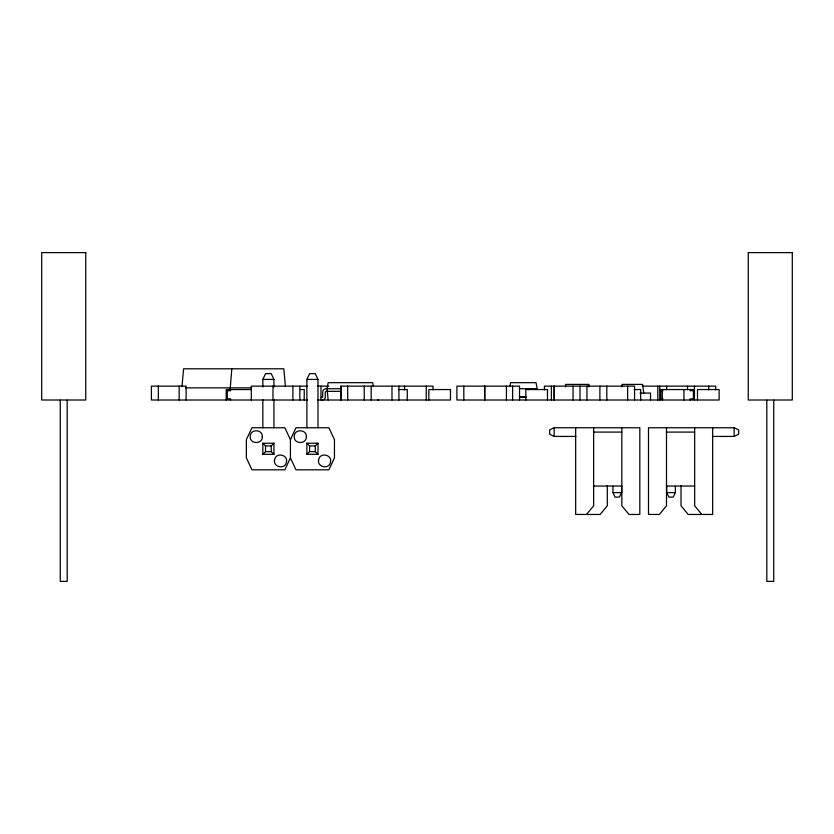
<?xml version="1.0" encoding="UTF-8"?>
<svg xmlns="http://www.w3.org/2000/svg" width="834" height="834" viewBox="0 0 834 834"><rect width="100%" height="100%" fill="white"/><g stroke="black" fill="none" stroke-linecap="round" stroke-linejoin="round"><path stroke-width="1.25" d="M181.979 386.601L183.605 368.795L283.821 368.795L285.447 386.601M230.069 390.302L231.81 368.795M621.716 386.882L622.06 384.401L642.576 384.401L643.775 393.075M509.908 386.309L510.606 382.67L536.022 382.67L537.19 388.738L519.415 388.738M262.846 387.049L262.846 379.418L265.535 373.653L271.248 373.653L273.938 379.418L273.938 387.049M306.891 427.759L306.891 379.418L309.581 373.653L315.294 373.653L317.983 379.418L317.983 427.759M290.42 439.674L295.976 427.759L328.898 427.759L334.455 439.674L334.455 457.887L328.898 469.803L295.976 469.803L290.42 457.887L290.42 439.674L284.853 427.759L251.931 427.759L246.374 439.674L246.374 457.887L251.931 469.803L284.853 469.803L290.42 457.887M675.373 486.232L675.373 492.613L673.257 497.116L668.92 497.116L666.7 492.613L666.7 486.128M621.622 486.128L621.622 492.613L619.401 497.116L615.065 497.116L612.948 492.613L612.948 486.232M586.49 514.453L593.652 505.79L593.652 427.759M262.846 454.332L265.535 451.642L271.248 451.642L273.938 454.332L262.846 454.332L262.846 443.229L273.938 443.229L273.938 454.332M271.248 451.642L271.248 445.919L273.938 443.229M306.891 454.332L309.581 451.642L315.294 451.642L317.983 454.332L306.891 454.332L306.891 443.229L317.983 443.229L317.983 454.332M306.891 443.229L309.581 445.919L315.294 445.919L317.983 443.229M712.434 436.422L734.16 436.422L738.663 434.201L738.663 429.875L734.16 427.759L648.498 427.759L648.498 514.453L659.319 514.453L666.491 505.79L666.491 427.759M621.83 427.759L621.83 505.79L629.003 514.453L639.824 514.453L639.824 427.759L554.162 427.759L549.658 429.875L549.658 434.201L554.162 436.422L575.887 436.422M262.846 379.418L273.938 379.418M306.891 379.418L317.983 379.418M307.371 386.142L251.315 386.142L251.315 400.007M317.504 386.142L328.773 386.142M642.201 386.142L715.728 386.142L715.728 389.926M185.648 387.873L251.514 387.873M341.325 388.738L325.698 388.759A3.472 3.472 0 0 0 322.706 391.751L322.664 397.14L320.965 397.411M251.409 389.551L226.222 389.551L226.222 400.007M300.417 389.551L304.233 389.551L304.233 400.007M398.36 389.551L407.273 389.551L407.273 400.007M634.33 389.551L640.689 389.551L640.689 400.007M659.736 389.551L694.482 389.551M662.988 390.719L660.82 390.719L660.82 398.85L662.988 398.85M341.325 391.344L325.927 391.365L325.291 392.095L325.291 396.546A3.065 3.065 0 0 1 322.247 400.007M639.959 393.075L650.52 393.075L650.52 400.007M519.415 396.619L525.92 396.619M519.415 397.411L525.92 397.411M307.371 400.007L151.413 400.007L151.413 386.142L186.097 386.142L186.097 400.007M317.504 400.007L450.464 400.007L450.464 389.551L428.822 389.551L428.822 400.007M593.652 432.095L621.83 432.095M666.491 432.095L694.659 432.095M262.846 443.229L265.535 445.919L271.248 445.919M593.464 486.034L621.83 486.034M666.491 486.034L694.659 486.034M612.948 492.613L621.622 492.613M666.7 492.613L675.373 492.613M701.832 514.453L694.659 505.79L694.659 427.759M373.371 386.309L372.673 382.67L328.179 382.67L327.022 388.738L328.179 400.007M230.069 387.873L230.413 390.302M773.744 400.195L773.744 581.381L766.811 581.381L766.811 400.195M734.16 427.759L734.16 436.422M712.653 427.759L712.653 514.453L688.175 514.453L681.013 505.79L681.013 485.607M708.785 386.142L708.785 389.78M697.485 400.007L697.485 389.551L719.127 389.551L719.127 400.007L456.886 400.007L456.886 386.142L519.53 386.142L519.53 400.007M694.451 386.142L694.482 400.007M690.135 389.551L690.135 390.719L693.398 390.719L693.398 398.85L690.135 398.85L690.135 400.007M687.508 386.142L687.508 389.78M683.922 389.551L683.922 400.007M666.7 386.142L666.7 389.78M662.279 389.551L662.279 400.007M659.767 386.142L659.736 400.007M657.807 386.142L657.807 400.007M634.57 400.007L634.57 386.142L544.456 386.142L544.456 389.926M627.637 386.142L627.637 400.007M607.308 485.607L607.308 505.79L600.146 514.453L575.668 514.453L575.668 427.759M606.829 386.142L606.829 400.007M599.886 386.142L599.886 400.007M588.96 386.882L588.96 384.401L565.556 384.401L565.556 386.882M586.938 386.142L586.938 400.007M580.005 386.142L580.005 400.007M573.062 386.142L573.062 400.007M554.318 386.142L554.318 400.007M554.078 386.142L554.078 400.007M554.162 427.759L554.162 436.422M551.389 386.142L551.389 400.007M547.469 400.007L547.469 389.551L525.827 389.551L525.827 400.007M528.516 388.738L528.516 389.749M512.597 386.142L512.597 400.007M506.426 386.142L506.426 400.007M484.856 386.142L484.752 400.007M484.627 386.142L484.627 400.007M463.819 386.142L463.819 400.007M433.044 389.926L433.044 386.142L340.741 386.142L340.741 400.007M426.247 386.142L426.247 400.007M404.563 386.142L404.563 389.926M398.913 386.142L398.913 400.007M391.98 386.142L391.98 400.007M371.172 386.142L371.172 400.007M364.229 386.142L364.229 400.007M347.674 386.142L347.674 400.007M341.137 386.142L341.137 400.007M320.965 386.142L320.965 400.007M315.294 445.919L315.294 451.642M309.581 445.919L309.581 451.642M299.844 386.142L299.844 400.007M292.911 386.142L292.911 400.007M273.938 399.767L273.938 427.759M272.989 386.142L272.989 400.007M265.535 445.919L265.535 451.642M262.846 399.767L262.846 427.759M230.57 389.551L230.57 390.719L227.307 390.719L227.307 398.85L230.57 398.85L230.57 400.007M179.154 386.142L179.154 400.007M158.345 386.142L158.345 400.007M67.189 400.195L67.189 581.381L60.256 581.381L60.256 400.195M378.605 400.007A3.065 3.065 0 0 1 377.75 399.893M262.324 436.641C262.647 444.449 249.856 444.449 250.19 436.641C249.856 428.832 262.647 428.832 262.324 436.641M274.594 459.659C272.655 467.228 285.165 469.886 286.469 462.182C288.408 454.613 275.898 451.955 274.594 459.659M306.37 436.641C306.693 444.449 293.902 444.449 294.225 436.641C293.902 428.832 306.693 428.832 306.37 436.641M318.64 459.659C316.701 467.228 329.201 469.886 330.514 462.182C332.453 454.613 319.943 451.955 318.64 459.659M85.746 252.619L41.7 252.619L41.7 400.007L85.746 400.007L85.746 252.619M792.3 252.619L748.254 252.619L748.254 400.007L792.3 400.007L792.3 252.619"/></g></svg>
